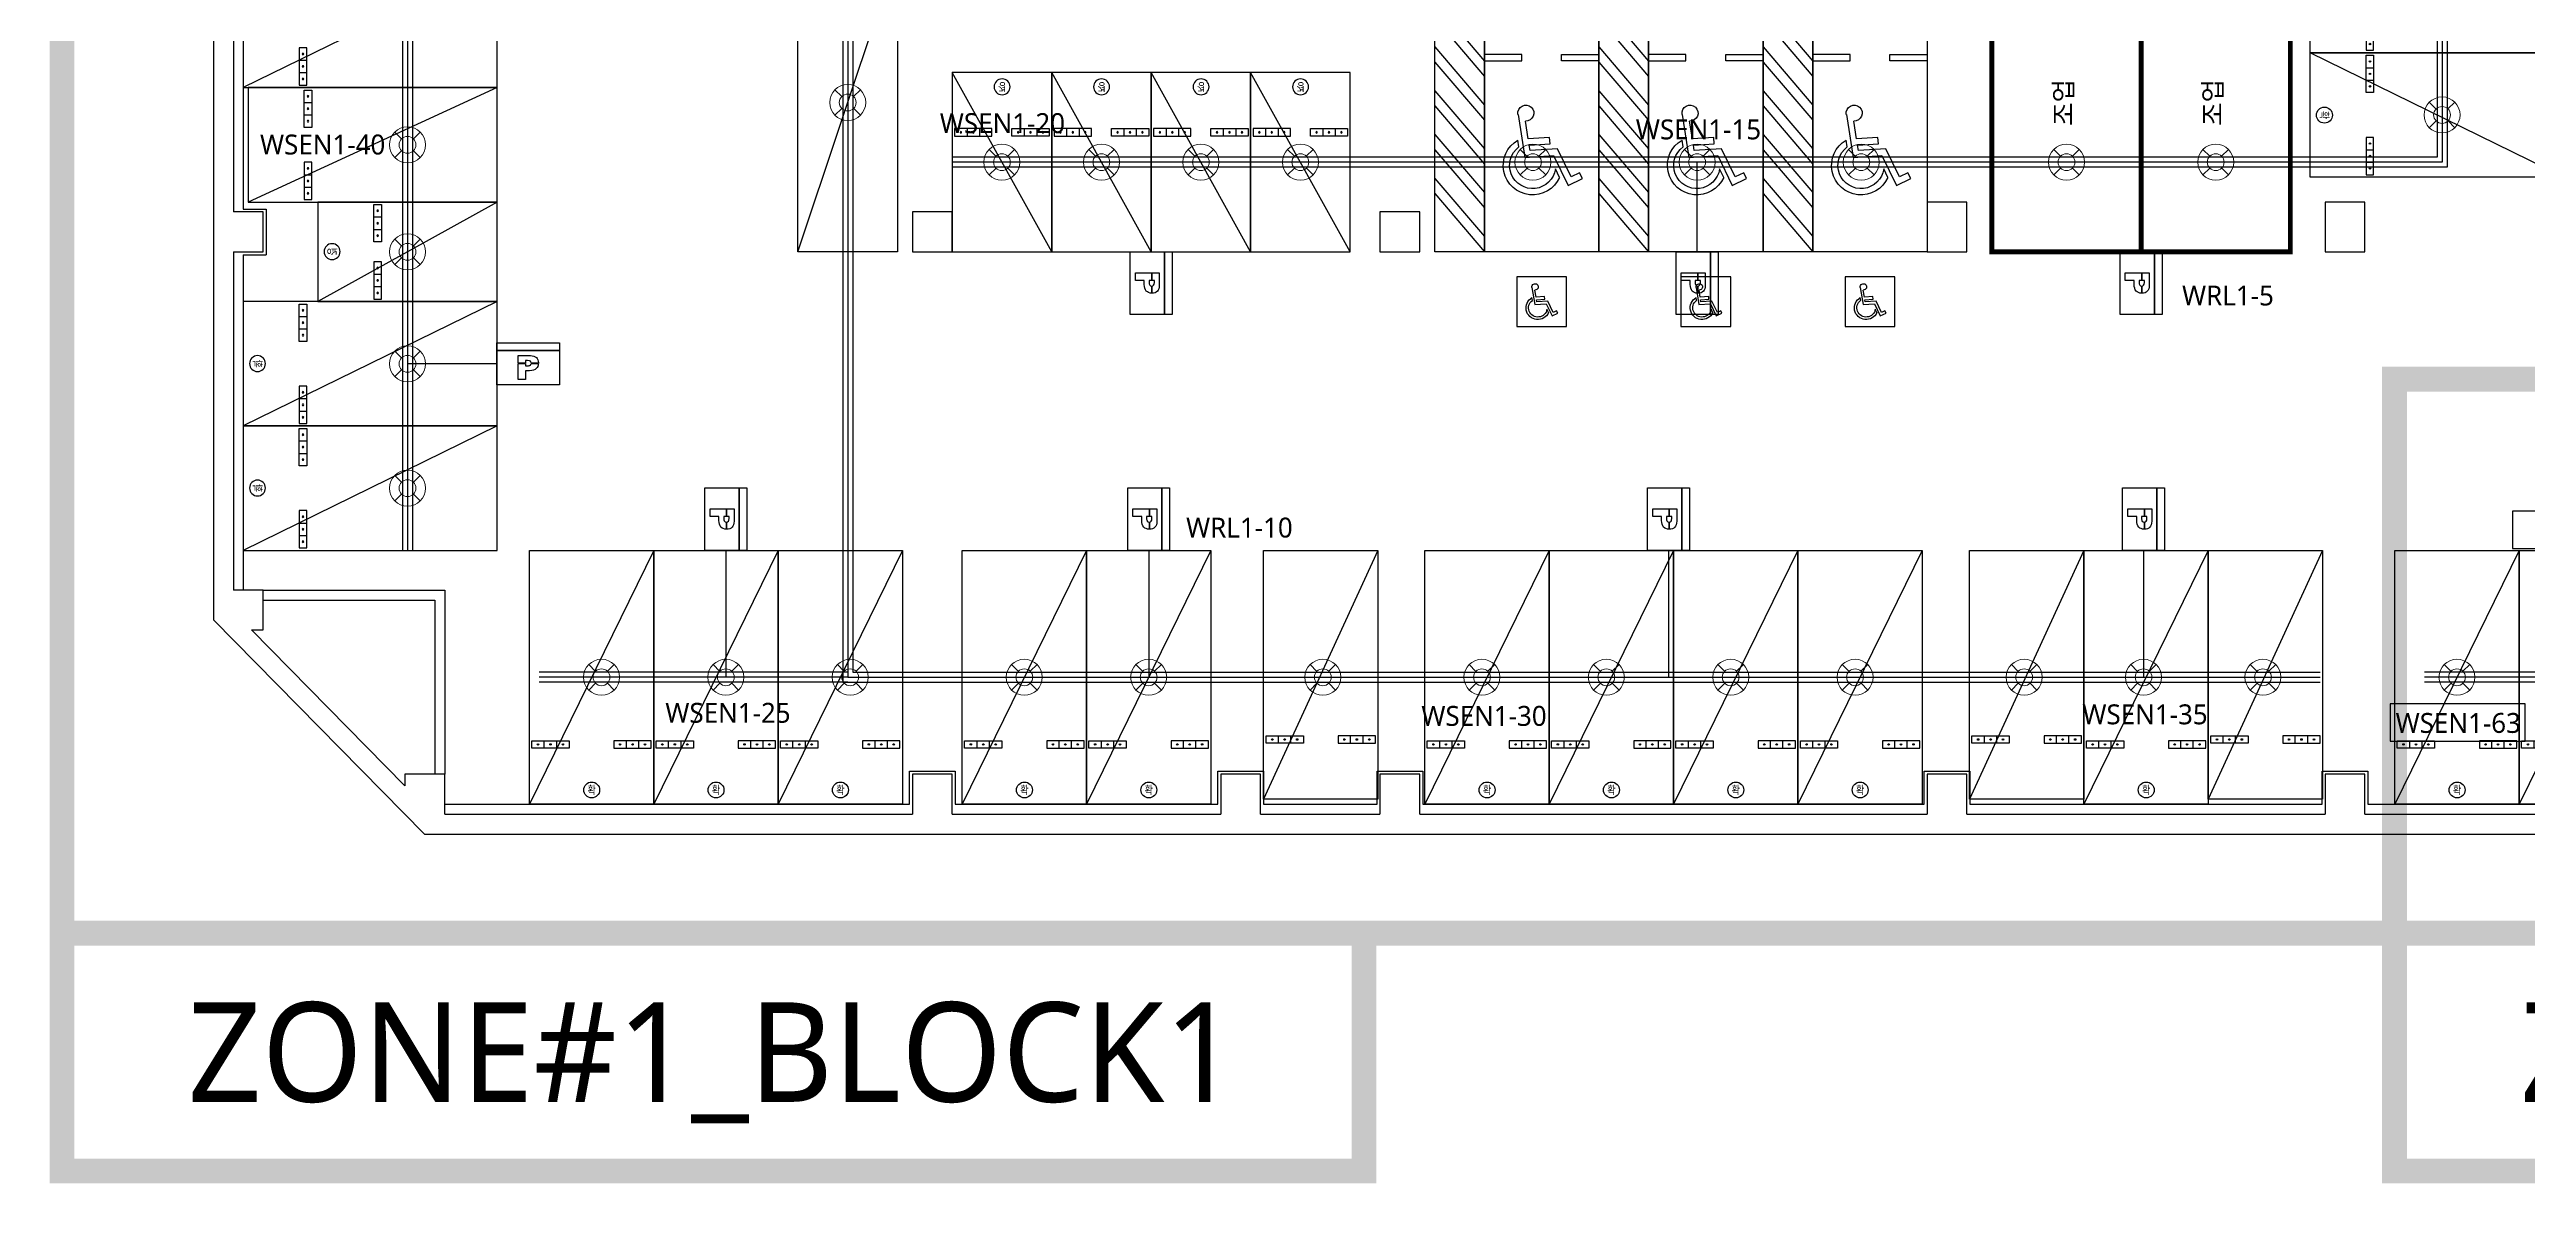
# Model space of a CAD drawing. Header units: millimetres. Extents: x -105683 to 94728, y -31127 to 151123.
# Drawn here: x -21270 to 28522, y -31127 to -8341 of the extents above; entities that cross this region are included whole.
import ezdxf
from ezdxf.enums import TextEntityAlignment as Align

# ---------------------------------------------------------------- set-up
doc = ezdxf.new("R2010")
doc.units = ezdxf.units.MM
doc.linetypes.add('AUDIT_D_080121100638-0', pattern=[0])
doc.linetypes.add('HIDDEN', pattern=[9.525, 6.35, -3.175])
for name, color, linetype in [('e-plan', 9, 'Continuous'), ('E-TEXT', 6, 'Continuous'), ('구역', 5, 'Continuous'), ('레이스웨이', 3, 'Continuous'), ('만공차등', 6, 'Continuous'), ('유도배선', 6, 'Continuous')]:
    doc.layers.add(name, color=color, linetype=linetype)
doc.layers.add('초음파센서', color=1, linetype='AUDIT_D_080121100638-0', lineweight=13)
doc.styles.add('xr_plan$0$USUN', font='malgun_0.ttf')
doc.styles.add('xr_plan$0$신화문자', font='malgun_0.ttf', dxfattribs={"width": 0.9})
doc.styles.add('Xref-지하1층$0$USUN', font='malgun_0.ttf')

# ---------------------------------------------------------------- blocks, each defined once
blk = doc.blocks.new('xr_plan$0$평행주차')
at = {"layer": 'e-plan'}
for p, q in [((2000, 6000), (0, 0)), ((0, 0), (0, 6000)), ((0, 6000), (2000, 6000)), ((2000, 6000), (2000, 0)), ((2000, 0), (0, 0))]:
    blk.add_line(p, q, dxfattribs=at)
blk = doc.blocks.new('xr_plan$0$확장형주차')
at = {"layer": 'e-plan', "linetype": 'Continuous'}
blk.add_line((2500, 5100), (0, 0), dxfattribs=at)
at = {"layer": 'e-plan'}
for p, q in [((0, 0), (0, 5100)), ((0, 5100), (2500, 5100)), ((2500, 5100), (2500, 0)), ((300, 1125), (300, 1275)), ((550, 1125), (550, 1275)), ((1950, 1125), (1950, 1275)), ((2200, 1125), (2200, 1275)), ((2500, 0), (0, 0))]:
    blk.add_line(p, q, dxfattribs=at)
for points in [[(800, 1275), (800, 1125), (50, 1125), (50, 1275)], [(2450, 1125), (2450, 1275), (1700, 1275), (1700, 1125)]]:
    blk.add_lwpolyline(points, close=True, dxfattribs=at)
for centre, radius in [((175, 1200), 15), ((425, 1200), 15), ((675, 1200), 15), ((1825, 1200), 15), ((2075, 1200), 15), ((2325, 1200), 15), ((1253, 285), 160)]:
    blk.add_circle(centre, radius, dxfattribs=at)
at = {"layer": 'e-plan', "style": 'xr_plan$0$신화문자', "width": 0.8}
blk.add_text('확', height=160, dxfattribs=at).set_placement((1253, 285), align=Align.MIDDLE_CENTER)
blk = doc.blocks.new('xr_plan$0$장애인용주차')
at = {"layer": 'e-plan'}
for p, q in [((963, 5976), (954, 5920)), ((955, 5714), (1010, 6060)), ((1010, 6060), (1242, 6043)), ((1053, 6005), (1046, 5962)), ((1273, 5990), (1053, 6005)), ((1242, 6043), (1358, 6285)), ((1289, 6221), (1256, 6153)), ((1382, 6217), (1273, 5990)), ((1358, 6285), (1473, 6230)), ((1451, 6184), (1382, 6217)), ((1473, 6230), (1451, 6184)), ((1038, 5912), (1015, 5768)), ((1209, 5900), (1038, 5912)), ((1046, 5962), (1213, 5951)), ((1213, 5951), (1209, 5900)), ((2300, 5000), (0, 5000)), ((0, 5000), (0, 0)), ((2300, 0), (2300, 5000)), ((1391, 3062), (1681, 3666)), ((1509, 3505), (1427, 3335)), ((1741, 3496), (1468, 2929)), ((1681, 3666), (1968, 3528)), ((1913, 3413), (1741, 3496)), ((1968, 3528), (1913, 3413)), ((675, 2238), (811, 3102)), ((811, 3102), (1391, 3062)), ((693, 2892), (672, 2754)), ((882, 2733), (825, 2373)), ((1309, 2703), (882, 2733)), ((919, 2967), (902, 2859)), ((902, 2859), (1318, 2830)), ((1468, 2929), (919, 2967)), ((1318, 2830), (1309, 2703)), ((0, 0), (2300, 0))]:
    blk.add_line(p, q, dxfattribs=at)
at = {"layer": 'e-plan', "linetype": 'Continuous'}
for p, q in [((-1000, 3831), (0, 5000)), ((-1000, 3524), (0, 4692)), ((-1000, 2950), (0, 4119)), ((-1000, 2643), (0, 3811)), ((-1000, 2069), (0, 3238)), ((-1000, 1762), (0, 2931)), ((-1000, 1189), (0, 2357)), ((-1000, 881), (0, 2050)), ((-1000, 308), (0, 1476)), ((-1000, 0), (0, 1169))]:
    blk.add_line(p, q, dxfattribs=at)
for points in [[(650, 6500), (1650, 6500), (1650, 5500), (650, 5500)], [(-1000, 5000), (-1000, 0), (0, 0), (0, 5000)], [(750, 1165), (750, 1035), (0, 1035), (0, 1165)], [(1550, 1165), (1550, 1035), (2300, 1035), (2300, 1165)]]:
    blk.add_lwpolyline(points, close=True, dxfattribs=at)
at = {"layer": 'e-plan'}
for centre, radius, start, end in [((1073, 6125), 237, 23.9076, 239.8357), ((1073, 6125), 186, 8.5807, 233.5932), ((1019, 5704), 64.2, 171.0273, 93.0028), ((969, 3265), 591, 23.9076, 239.8357), ((969, 3265), 464, 8.5807, 233.5932), ((833, 2213), 161, 171.0273, 93.0028)]:
    blk.add_arc(centre, radius, start, end, dxfattribs=at)
blk = doc.blocks.new('xr_plan$0$경형직각주차')
at = {"layer": 'e-plan', "linetype": 'Continuous'}
blk.add_line((2000, 3600), (0, 0), dxfattribs=at)
at = {"layer": 'e-plan'}
for p, q in [((0, 0), (0, 3600)), ((0, 3600), (2000, 3600)), ((2000, 3600), (2000, 0)), ((300, 1125), (300, 1275)), ((550, 1125), (550, 1275)), ((1450, 1125), (1450, 1275)), ((1700, 1125), (1700, 1275)), ((2000, 0), (0, 0))]:
    blk.add_line(p, q, dxfattribs=at)
for points in [[(800, 1275), (800, 1125), (50, 1125), (50, 1275)], [(1950, 1125), (1950, 1275), (1200, 1275), (1200, 1125)]]:
    blk.add_lwpolyline(points, close=True, dxfattribs=at)
for centre, radius in [((175, 1200), 15), ((425, 1200), 15), ((675, 1200), 15), ((1325, 1200), 15), ((1575, 1200), 15), ((1825, 1200), 15), ((1003, 285), 160)]:
    blk.add_circle(centre, radius, dxfattribs=at)
at = {"layer": 'e-plan', "style": 'xr_plan$0$신화문자', "width": 0.8}
blk.add_text('경', height=160, dxfattribs=at).set_placement((1003, 285), align=Align.MIDDLE_CENTER)
blk = doc.blocks.new('xr_plan$0$직각주차')
at = {"layer": 'e-plan'}
for p, q in [((2300, 5000), (0, 0)), ((0, 0), (0, 5000)), ((0, 5000), (2300, 5000)), ((2300, 5000), (2300, 0)), ((300, 1125), (300, 1275)), ((550, 1125), (550, 1275)), ((1750, 1125), (1750, 1275)), ((2000, 1125), (2000, 1275)), ((2300, 0), (0, 0))]:
    blk.add_line(p, q, dxfattribs=at)
for points in [[(800, 1275), (800, 1125), (50, 1125), (50, 1275)], [(2250, 1125), (2250, 1275), (1500, 1275), (1500, 1125)]]:
    blk.add_lwpolyline(points, close=True, dxfattribs=at)
for centre in [(175, 1200), (425, 1200), (675, 1200), (1625, 1200), (1875, 1200), (2125, 1200)]:
    blk.add_circle(centre, 15, dxfattribs=at)
blk = doc.blocks.new('Xref-지하1층')
at = {"layer": 'e-plan'}
for p, q in [((-14450, 81000), (-14450, -7897)), ((-14050, 7900), (-14050, 300)), ((-14050, -500), (-14050, -7300)), ((-14450, -7897), (-10205, -12200)), ((-9800, -11800), (-400, -11800)), ((400, -11800), (5800, -11800)), ((6600, -11800), (9000, -11800)), ((9800, -11800), (20000, -11800)), ((20800, -11800), (28000, -11800)), ((28800, -11800), (40000, -11800)), ((-10205, -12200), (91800, -12200))]:
    blk.add_line(p, q, dxfattribs=at)
at = {"layer": 'e-plan', "linetype": 'Continuous'}
for p, q in [((-13850, 7840), (-13850, 360)), ((-13850, 360), (-13390, 360)), ((-13390, 360), (-13390, -560)), ((-13850, -560), (-13850, -7300)), ((-13850, -560), (-13390, -560)), ((-13450, -7300), (-9800, -7300)), ((-9800, -7300), (-9800, -11000)), ((-13450, -7500), (-10000, -7500)), ((-10000, -7500), (-10000, -11000)), ((-460, -11600), (-460, -10940)), ((-460, -10940), (460, -10940)), ((460, -10940), (460, -11600)), ((5740, -11600), (5740, -10940)), ((5740, -10940), (6660, -10940)), ((6660, -10940), (6660, -11600)), ((8940, -11600), (8940, -10940)), ((8940, -10940), (9860, -10940)), ((9860, -10940), (9860, -11600)), ((19940, -11600), (19940, -10940)), ((19940, -10940), (20860, -10940)), ((20860, -10940), (20860, -11600)), ((27940, -11600), (27940, -10940)), ((27940, -10940), (28860, -10940)), ((28860, -10940), (28860, -11600)), ((-9800, -11600), (-460, -11600)), ((460, -11600), (5740, -11600)), ((6660, -11600), (8940, -11600)), ((9860, -11600), (19940, -11600)), ((20860, -11600), (27940, -11600)), ((28860, -11600), (39940, -11600))]:
    blk.add_line(p, q, dxfattribs=at)
at = {"layer": 'e-plan', "const_width": 100}
for points in [[(21300, 5500), (24300, 5500), (24300, -500), (21300, -500)], [(24300, 5500), (27300, 5500), (27300, -500), (24300, -500)]]:
    blk.add_lwpolyline(points, close=True, dxfattribs=at)
at = {"layer": 'e-plan'}
for points in [[(20000, -500), (20800, -500), (20800, 500), (20000, 500)], [(28000, -500), (28800, -500), (28800, 500), (28000, 500)], [(-400, -500), (400, -500), (400, 300), (-400, 300)], [(9000, -500), (9800, -500), (9800, 300), (9000, 300)]]:
    blk.add_lwpolyline(points, close=True, dxfattribs=at)
for points in [[(-14050, -500), (-13450, -500), (-13450, 300), (-14050, 300)], [(-9800, -11800), (-9800, -11000), (-10600, -11000), (-10600, -11230), (-13688, -8100), (-13450, -8100), (-13450, -7300), (-14050, -7300)], [(400, -11800), (400, -11000), (-400, -11000), (-400, -11800)], [(6600, -11800), (6600, -11000), (5800, -11000), (5800, -11800)], [(9800, -11800), (9800, -11000), (9000, -11000), (9000, -11800)], [(20800, -11800), (20800, -11000), (20000, -11000), (20000, -11800)], [(28800, -11800), (28800, -11000), (28000, -11000), (28000, -11800)]]:
    blk.add_lwpolyline(points, dxfattribs=at)
at = {"layer": 'e-plan', "linetype": 'Continuous'}
for name, p, rotation in [('xr_plan$0$확장형주차', (27700, 6000), 270), ('xr_plan$0$평행주차', (-700, 5500), 180), ('xr_plan$0$확장형주차', (27700, 3500), 270)]:
    blk.add_blockref(name, p, dxfattribs=dict(at, rotation=rotation))
at = {"layer": 'e-plan', "linetype": 'Continuous', "xscale": -1}
for name, p, rotation in [('xr_plan$0$확장형주차', (-13850, 2800), 270), ('xr_plan$0$장애인용주차', (11100, 4500), 180), ('xr_plan$0$장애인용주차', (14400, 4500), 180), ('xr_plan$0$장애인용주차', (17700, 4500), 180), ('xr_plan$0$경형직각주차', (400, 3100), 180), ('xr_plan$0$경형직각주차', (2400, 3100), 180), ('xr_plan$0$경형직각주차', (4400, 3100), 180), ('xr_plan$0$경형직각주차', (6400, 3100), 180), ('xr_plan$0$직각주차', (-13750, 500), 270), ('xr_plan$0$경형직각주차', (-12350, -1500), 270), ('xr_plan$0$확장형주차', (-13850, -4000), 270), ('xr_plan$0$확장형주차', (-13850, -6500), 270)]:
    blk.add_blockref(name, p, dxfattribs=dict(at, rotation=rotation))
at = {"layer": 'e-plan', "linetype": 'Continuous'}
for name, p in [('xr_plan$0$확장형주차', (-8100, -11600)), ('xr_plan$0$확장형주차', (-5600, -11600)), ('xr_plan$0$확장형주차', (-3100, -11600)), ('xr_plan$0$확장형주차', (600, -11600)), ('xr_plan$0$확장형주차', (3100, -11600)), ('xr_plan$0$직각주차', (6660, -11500)), ('xr_plan$0$확장형주차', (9900, -11600)), ('xr_plan$0$확장형주차', (12400, -11600)), ('xr_plan$0$확장형주차', (14900, -11600)), ('xr_plan$0$확장형주차', (17400, -11600)), ('xr_plan$0$직각주차', (20850, -11500)), ('xr_plan$0$확장형주차', (23150, -11600)), ('xr_plan$0$직각주차', (25650, -11500)), ('xr_plan$0$확장형주차', (29400, -11600)), ('xr_plan$0$확장형주차', (31900, -11600))]:
    blk.add_blockref(name, p, dxfattribs=at)
at = {"layer": 'e-plan', "ltscale": 3, "style": 'xr_plan$0$USUN'}
for p in [(22740, 2502), (25740, 2502)]:
    blk.add_text('조업', height=375, rotation=90, dxfattribs=at).set_placement(p, align=Align.MIDDLE_CENTER)
blk = doc.blocks.new('센서')
at = {"layer": '초음파센서'}
for p, q in [((-256, 256), (-120, 119)), ((119, 120), (256, 256)), ((-256, -256), (-119, -120)), ((120, -119), (256, -256))]:
    blk.add_line(p, q, dxfattribs=at)
for major_axis, start_param, end_param in [((0, 362), 2.801804347482335, 9.08498965466192), ((0, 169), 2.862310370331366, 9.145495677510953)]:
    blk.add_ellipse((0, 0), major_axis=major_axis, ratio=1, start_param=start_param, end_param=end_param, dxfattribs=at)
blk = doc.blocks.new('만공차등')
at = {"layer": '만공차등', "color": 2}
for p, q in [((256, 773), (1281, 773)), ((256, 86), (256, 773)), ((1281, 647), (256, 647)), ((256, 647), (1281, 647)), ((602, 442), (724, 442)), ((602, 436), (724, 436)), ((817, 442), (935, 442)), ((817, 436), (935, 436)), ((1281, 773), (1281, 86)), ((1281, 86), (256, 86))]:
    blk.add_line(p, q, dxfattribs=at)
for points in [[(602, 563), (602, 563), (804, 563), (804, 563)], [(602, 442), (602, 509), (602, 563), (602, 563)], [(602, 170), (602, 170), (602, 322), (602, 436)], [(758, 483), (758, 483), (724, 483), (724, 483)], [(724, 483), (724, 483), (724, 463), (724, 442)], [(724, 436), (724, 415), (724, 395), (724, 395)], [(754, 395), (777, 395), (793, 399), (803, 407)], [(805, 470), (797, 479), (781, 483), (758, 483)], [(803, 407), (812, 415), (817, 425), (817, 436)], [(804, 563), (848, 563), (881, 552), (902, 531)], [(817, 442), (816, 453), (812, 462), (805, 470)], [(935, 436), (934, 400), (922, 370), (900, 349)], [(724, 170), (724, 170), (602, 170), (602, 170)], [(724, 395), (724, 395), (754, 395), (754, 395)], [(790, 316), (790, 316), (724, 316), (724, 316)], [(724, 316), (724, 316), (724, 170), (724, 170)], [(900, 349), (876, 327), (839, 316), (790, 316)]]:
    blk.add_open_spline(points, degree=3, dxfattribs=at)
blk.add_open_spline([(902, 531), (924, 510), (935, 481), (935, 442), (935, 442), (935, 442), (935, 442)], degree=3, knots=[0.4989771, 0.4989771, 0.4989771, 0.4989771, 0.9979543, 0.9979543, 0.9979543, 1, 1, 1, 1], dxfattribs=at)

msp = doc.modelspace()

# ---------------------------------------------------------------- linework, layer by layer
at = {"layer": 'E-TEXT'}
for points in [[(28240, -18370), (30958, -18370), (30958, -17619), (28240, -17619)], [(25779, -22240), (28497, -22240), (28497, -21490), (25779, -21490)]]:
    msp.add_lwpolyline(points, close=True, dxfattribs=at)
at = {"layer": '구역', "color": 7, "linetype": 'HIDDEN', "ltscale": 2, "const_width": 500}
for points in [[(-21020, 54655), (-21020, -26096), (25870, -26096), (25870, -14964), (31006, -14964), (31006, 45912), (54687, 45912), (54687, 54655)], [(54687, 54655), (54687, 45912), (31006, 45912), (31006, -14964), (25870, -14964), (25870, -26096), (94478, -26096), (94478, 54655)], [(-21020, -26096), (5154, -26096), (5154, -30877), (-21020, -30877)]]:
    msp.add_lwpolyline(points, close=True, dxfattribs=at)
msp.add_lwpolyline([(52044, -26096), (52044, -30877), (25870, -30877), (25870, -26096)], dxfattribs=at)
at = {"layer": '레이스웨이'}
for points in [[(-14175, 47195), (-14175, -18405)], [(-13975, 47195), (-13975, -18405)], [(68875, 16445), (68875, 5595), (78975, 5595), (78975, -20855), (26475, -20855)], [(69075, 16445), (69075, 5795), (79175, 5795), (79175, -21055), (26475, -21055)], [(1106, 7215), (1106, 8676), (-5325, 8676), (-5325, -21055), (24375, -21055)], [(906, 7215), (906, 8476), (-5125, 8476), (-5125, -20855), (24375, -20855)], [(1807, 5745), (26925, 5745), (26925, -10705), (-3125, -10705)], [(1807, 5545), (26725, 5545), (26725, -10505), (-3125, -10505)], [(-5225, -20855), (-11425, -20855)], [(-5225, -21055), (-11425, -21055)]]:
    msp.add_lwpolyline(points, dxfattribs=at)
at = {"layer": '만공차등', "color": 4, "linetype": 'Continuous', "ltscale": 2}
for points in [[(875, -12405), (875, -10605)], [(11850, -12405), (11850, -10605)], [(20775, -12405), (20775, -10605)], [(-12275, -14655), (-14075, -14655)], [(-7675, -18405), (-7675, -20955)], [(825, -18405), (825, -20955)], [(11275, -18405), (11275, -20955)], [(20825, -18405), (20825, -20955)]]:
    msp.add_lwpolyline(points, dxfattribs=at)
at = {"layer": '유도배선'}
for points in [[(-14075, 47195), (-14075, -18405)], [(68975, 16445), (68975, 5695), (79075, 5695), (79075, -20955), (26475, -20955)], [(1006, 7215), (1006, 8576), (-5225, 8576), (-5225, -20955), (24375, -20955)], [(1807, 5645), (26825, 5645), (26825, -10605), (-3125, -10605)], [(-5225, -20955), (-11425, -20955)]]:
    msp.add_lwpolyline(points, dxfattribs=at)

# ---------------------------------------------------------------- block references
at = {"layer": 'e-plan'}
msp.add_blockref('Xref-지하1층', (-3525, -11905), dxfattribs=at)
at = {"layer": '만공차등', "xscale": 1.226069819647817, "yscale": 1.226069819647817, "zscale": 1.226069819647817, "rotation": 270}
for p in [(349, -12091), (11324, -12091), (20249, -12091), (-8201, -16834), (299, -16834), (10749, -16834), (20299, -16834)]:
    msp.add_blockref('만공차등', p, dxfattribs=at)
at = {"layer": '만공차등', "xscale": 1.226069819647817, "yscale": 1.226069819647817, "zscale": 1.226069819647817}
msp.add_blockref('만공차등', (-12589, -15181), dxfattribs=at)
at = {"layer": '초음파센서'}
for p in [(-5225, -9405), (26825, -9655), (-14075, -10255), (-2125, -10605), (-125, -10605), (1875, -10605), (3875, -10605), (8550, -10605), (11850, -10605), (15150, -10605), (19275, -10605), (22275, -10605), (-14075, -12405), (-14075, -14655), (-14075, -17155), (-10175, -20955), (-7675, -20955), (-5175, -20955), (-1675, -20955), (825, -20955), (4325, -20955), (7525, -20955), (10025, -20955), (12525, -20955), (15025, -20955), (18425, -20955), (20825, -20955), (23225, -20955), (27125, -20955)]:
    msp.add_blockref('센서', p, dxfattribs=at)

# ---------------------------------------------------------------- texts
at = {"layer": 'E-TEXT', "style": 'Xref-지하1층$0$USUN'}
for s, p in [('WSEN1-20', (-2115, -9819)), ('WSEN1-15', (11877, -9945)), ('WSEN1-40', (-15780, -10249)), ('WRL1-5', (22521, -13283)), ('WRL1-10', (2649, -17947)), ('WSEN1-25', (-7632, -21669)), ('WSEN1-30', (7566, -21731)), ('WSEN1-35', (20854, -21700)), ('WSEN1-63', (27151, -21873))]:
    msp.add_text(s, height=400, dxfattribs=at).set_placement(p, align=Align.MIDDLE_CENTER)
at = {"layer": '구역', "color": 7, "linetype": 'HIDDEN', "ltscale": 2, "style": 'Xref-지하1층$0$USUN'}
for s, p in [('ZONE#1_BLOCK1', (-7933, -28487)), ('ZONE#2_BLOCK1', (38957, -28487))]:
    msp.add_text(s, height=2000, dxfattribs=at).set_placement(p, align=Align.MIDDLE_CENTER)

doc.saveas('drawing.dxf')
